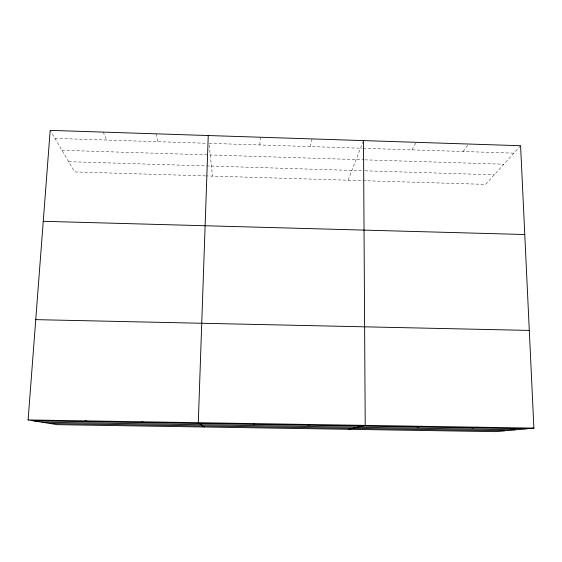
<?xml version="1.0" encoding="UTF-8"?>
<svg xmlns="http://www.w3.org/2000/svg" width="562" height="562" viewBox="0 0 562 562"><rect width="100%" height="100%" fill="white"/><g stroke="black" fill="none" stroke-linecap="round" stroke-linejoin="round"><path stroke-width="0.42" stroke-dasharray="2.81 2.11" d="M259.848 144.968L260.304 137.233M310.343 146.591L312.058 138.919M348.103 180.212L363.2 141.357M411.96 149.864L416.182 142.312M463.074 151.508L468.539 144.02M520.588 145.72L485.645 184.378L206.451 175.92M205.587 175.892L74.718 171.93L50.615 131.108M54.907 138.378L207.329 143.282M209.064 143.331L362.286 148.263M363.157 148.291L513.879 153.138M61.946 150.293L363.944 159.812M364.815 159.84L503.868 164.216M68.662 161.673L364.057 170.792M364.928 170.82L494.293 174.81M103.19 132.105L106.59 140.036M155.878 133.826L157.978 141.694M209.233 144.996L212.478 176.103"/><path stroke-width="0.84" d="M208.249 135.533L198.288 422.694L204.147 427.001M28.1 419.947L50.187 130.377L520.588 145.72L533.9 428.111L494.946 431.623L57.261 424.661L28.1 419.947L533.9 428.111M253.954 424.401L254.291 423.593M308.145 425.279L309.929 424.493M348.595 429.298L365.216 425.385L363.495 140.598M417.137 427.029L421.816 426.298M471.925 427.914L478.037 427.204M33.755 420.861L526.369 428.792M42.15 422.217L515.171 429.797M50.116 423.509L504.521 430.759M35.75 319.637L529.292 330.414M43.253 221.302L524.775 234.516M85.199 420.868L89.33 421.753M141.926 421.781L144.546 422.645"/></g></svg>
